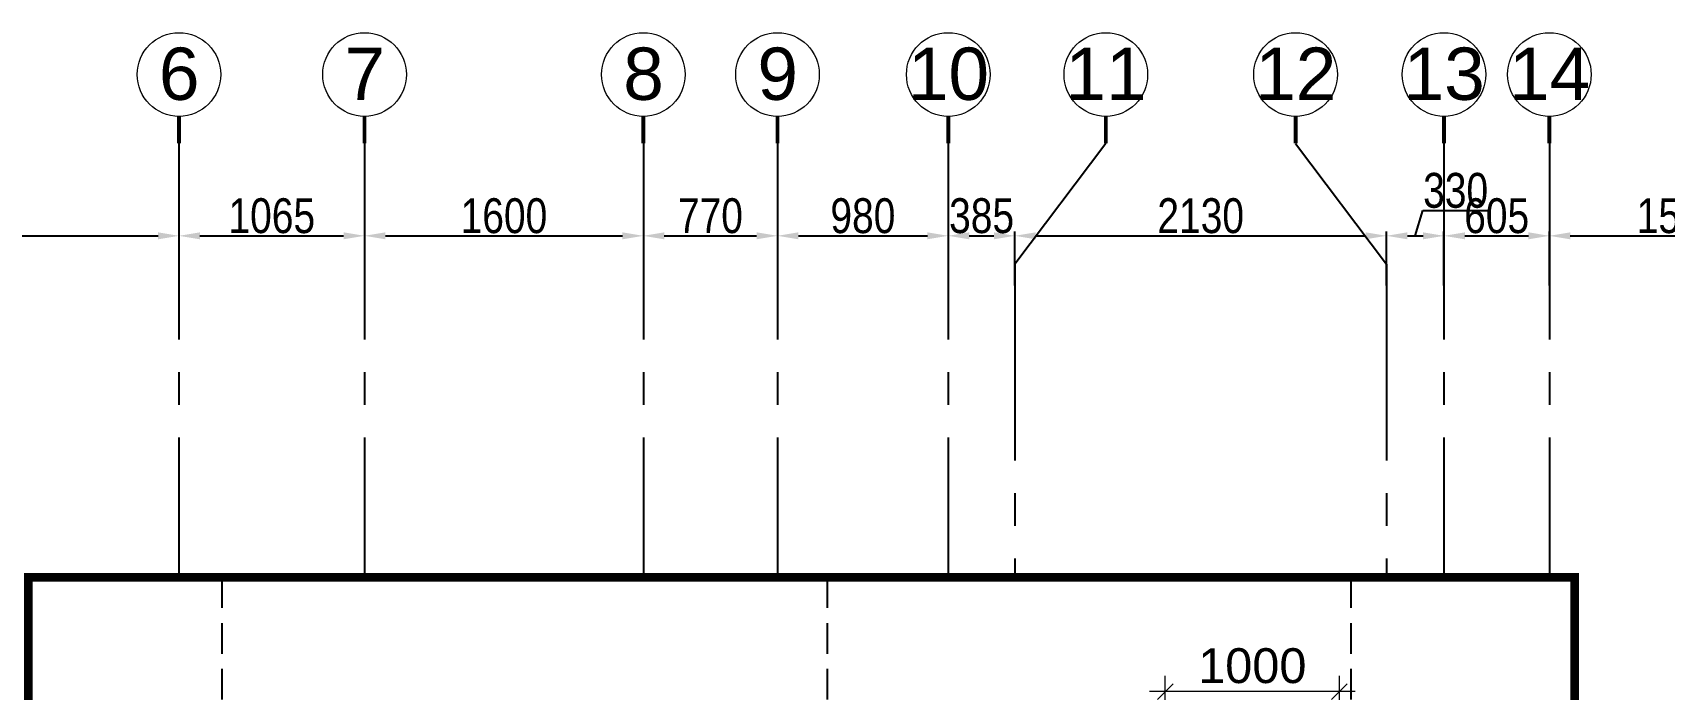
# Model space of a CAD drawing. Header units: millimetres. Extents: x 1123469 to 1883119, y -126924 to 196924.
# Drawn here: x 1473829 to 1483194, y 158272 to 162039 of the extents above; entities that cross this region are included whole.
import ezdxf
from ezdxf.enums import TextEntityAlignment as Align

# ---------------------------------------------------------------- set-up
doc = ezdxf.new("R2010")
doc.units = ezdxf.units.MM
doc.header["$LTSCALE"] = 500
doc.header["$MEASUREMENT"] = 0
doc.header["$PDMODE"] = 34
for name, pattern in [('CONTINOUS', [0]), ('HIDDEN', [0.375, 0.25, -0.125]), ('Site$0$CENTER2', [1.125, 0.75, -0.125, 0.125, -0.125])]:
    doc.linetypes.add(name, pattern=pattern)
doc.layers.get('Defpoints').update_dxf_attribs({"lineweight": 0})
for name, color, linetype in [('COL. DIM', 3, 'Continuous'), ('GRID', 7, 'Continuous'), ('GRID DIM', 7, 'Continuous'), ('reinf.', 4, 'Continuous')]:
    doc.layers.add(name, color=color, linetype=linetype)
for name, color, linetype, lineweight in [('FOOTING', 1, 'Continuous', 15), ('GRID NO.', 7, 'Continuous', 20), ('S - SUNK', 251, 'Continuous', 0)]:
    doc.layers.add(name, color=color, linetype=linetype, lineweight=lineweight)
doc.styles.add('3mm', font='arial.ttf')
doc.styles.add('D50', font='arial.ttf', dxfattribs={"width": 0.8})
doc.dimstyles.new('INNER DIM', dxfattribs={"dimtxt": 200, "dimasz": 120, "dimexe": 25, "dimexo": 25, "dimgap": 12, "dimtad": 1, "dimdec": 0, "dimrnd": 5, "dimzin": 0, "dimdsep": 46, "dimtxsty": 'D50', "dimcen": 0.09, "dimdle": 25, "dimclrt": 6, "dimadec": 0, "dimazin": 0, "dimtfac": 1, "dimtdec": 0, "dimtofl": 0, "dimtmove": 1, "dimatfit": 3, "dimfxl": 75, "dimtolj": 1, "dimtzin": 0, "dimarcsym": 0})
doc.dimstyles.new('PARAMVEER', dxfattribs={"dimtxt": 200, "dimasz": 100, "dimexe": 0, "dimexo": 25, "dimgap": 10, "dimtad": 1, "dimdec": 0, "dimrnd": 5, "dimzin": 0, "dimdsep": 46, "dimtxsty": '3mm', "dimblk": 'OBLIQUE', "dimcen": 0.09, "dimdle": 75, "dimclrd": 1, "dimclre": 1, "dimclrt": 3, "dimadec": 0, "dimazin": 0, "dimtfac": 1, "dimtdec": 0, "dimtmove": 1, "dimatfit": 3, "dimfxl": 100, "dimtolj": 1, "dimtzin": 0, "dimlwd": 18, "dimlwe": 5, "dimarcsym": 0})

# ---------------------------------------------------------------- blocks, each defined once
blk = doc.blocks.new('_Oblique')
at = {"color": 0, "linetype": 'ByBlock', "lineweight": -2}
blk.add_line((-0.5, -0.5), (0.5, 0.5), dxfattribs=at)
blk = doc.blocks.new('*D155')
at = {"layer": 'COL. DIM', "color": 1, "linetype": 'CONTINOUS', "lineweight": 5, "ltscale": 10, "transparency": 16777216}
for p, q in [((1480329.2, 158063.2), (1480329.2, 158349.8)), ((1481329.2, 158063.2), (1481329.2, 158349.8))]:
    blk.add_line(p, q, dxfattribs=at)
at = {"layer": 'COL. DIM', "color": 1, "lineweight": 18, "ltscale": 10, "transparency": 16777216}
blk.add_line((1481419.2, 158259.8), (1480239.2, 158259.8), dxfattribs=at)
at = {"layer": 'Defpoints', "color": 0, "ltscale": 10, "transparency": 16777216}
for p in [(1480329.2, 158259.8), (1480329.2, 157998.2), (1481329.2, 157998.2)]:
    blk.add_point(p, dxfattribs=at)
at = {"layer": 'COL. DIM', "color": 1, "lineweight": 18, "ltscale": 10, "transparency": 16777216, "xscale": 90, "yscale": 90, "zscale": 90, "rotation": 180}
blk.add_blockref('_Oblique', (1480329.2, 158259.8), dxfattribs=at)
at = {"layer": 'COL. DIM', "color": 1, "lineweight": 18, "ltscale": 10, "transparency": 16777216, "xscale": 90, "yscale": 90, "zscale": 90}
blk.add_blockref('_Oblique', (1481329.2, 158259.8), dxfattribs=at)
at = {"layer": 'COL. DIM', "color": 3, "ltscale": 10, "transparency": 16777216, "insert": (1480829.2, 158406.9), "char_height": 200, "attachment_point": 5, "style": '3mm'}
blk.add_mtext('\\A1;1000', dxfattribs=at)
blk = doc.blocks.new('GRID MARK')
at = {"layer": 'GRID NO.', "const_width": 50}
blk.add_lwpolyline([(0, -541), (0, -891)], dxfattribs=at)
at = {"layer": 'GRID NO.'}
blk.add_circle((0, 0), 541, dxfattribs=at)
at = {"layer": 'GRID NO.', "style": 'D50', "width": 0.8}
blk.add_attdef('Y1', text='', height=500, dxfattribs=at).set_placement((-33, -267), align=Align.CENTER)
blk = doc.blocks.new('*D191')
at = {"layer": 'Defpoints', "color": 0, "linetype": 'Continuous', "transparency": 16777216}
for p in [(1472234.2, 161191), (1474669.2, 161191), (1474669.2, 160873.7)]:
    blk.add_point(p, dxfattribs=at)
at = {"layer": 'GRID DIM', "color": 0, "linetype": 'Continuous', "lineweight": -2, "transparency": 16777216}
for p, q in [((1472234.2, 161166), (1472234.2, 160848.7)), ((1474669.2, 161166), (1474669.2, 160848.7))]:
    blk.add_line(p, q, dxfattribs=at)
at = {"layer": 'GRID DIM', "linetype": 'Continuous', "lineweight": -2, "transparency": 16777216}
blk.add_line((1472354.2, 160873.7), (1474549.2, 160873.7), dxfattribs=at)
at = {"layer": 'GRID DIM', "linetype": 'Continuous', "transparency": 16777216}
for points in [[(1472354.2, 160893.7), (1472354.2, 160853.7), (1472234.2, 160873.7)], [(1474549.2, 160893.7), (1474549.2, 160853.7), (1474669.2, 160873.7)]]:
    blk.add_solid(points, dxfattribs=at)
at = {"layer": 'GRID DIM', "linetype": 'Continuous', "transparency": 16777216, "insert": (1473451.7, 160987.9), "char_height": 200, "attachment_point": 5, "style": 'D50'}
blk.add_mtext('\\A1;2435', dxfattribs=at)
blk = doc.blocks.new('*D192')
at = {"layer": 'Defpoints', "color": 0, "linetype": 'Continuous', "transparency": 16777216}
for p in [(1474669.2, 161191), (1475734.2, 161191), (1475734.2, 160873.7)]:
    blk.add_point(p, dxfattribs=at)
at = {"layer": 'GRID DIM', "color": 0, "linetype": 'Continuous', "lineweight": -2, "transparency": 16777216}
for p, q in [((1474669.2, 161166), (1474669.2, 160848.7)), ((1475734.2, 161166), (1475734.2, 160848.7))]:
    blk.add_line(p, q, dxfattribs=at)
at = {"layer": 'GRID DIM', "linetype": 'Continuous', "lineweight": -2, "transparency": 16777216}
blk.add_line((1474789.2, 160873.7), (1475614.2, 160873.7), dxfattribs=at)
at = {"layer": 'GRID DIM', "linetype": 'Continuous', "transparency": 16777216}
for points in [[(1474789.2, 160893.7), (1474789.2, 160853.7), (1474669.2, 160873.7)], [(1475614.2, 160893.7), (1475614.2, 160853.7), (1475734.2, 160873.7)]]:
    blk.add_solid(points, dxfattribs=at)
at = {"layer": 'GRID DIM', "linetype": 'Continuous', "transparency": 16777216, "insert": (1475201.7, 160987.8), "char_height": 200, "attachment_point": 5, "style": 'D50'}
blk.add_mtext('\\A1;1065', dxfattribs=at)
blk = doc.blocks.new('*D193')
at = {"layer": 'Defpoints', "color": 0, "linetype": 'Continuous', "transparency": 16777216}
for p in [(1475734.2, 161191), (1477334.2, 161114.9), (1477334.2, 160873.7)]:
    blk.add_point(p, dxfattribs=at)
at = {"layer": 'GRID DIM', "color": 0, "linetype": 'Continuous', "lineweight": -2, "transparency": 16777216}
for p, q in [((1475734.2, 161166), (1475734.2, 160848.7)), ((1477334.2, 161089.9), (1477334.2, 160848.7))]:
    blk.add_line(p, q, dxfattribs=at)
at = {"layer": 'GRID DIM', "linetype": 'Continuous', "lineweight": -2, "transparency": 16777216}
blk.add_line((1475854.2, 160873.7), (1477214.2, 160873.7), dxfattribs=at)
at = {"layer": 'GRID DIM', "linetype": 'Continuous', "transparency": 16777216}
for points in [[(1475854.2, 160893.7), (1475854.2, 160853.7), (1475734.2, 160873.7)], [(1477214.2, 160893.7), (1477214.2, 160853.7), (1477334.2, 160873.7)]]:
    blk.add_solid(points, dxfattribs=at)
at = {"layer": 'GRID DIM', "linetype": 'Continuous', "transparency": 16777216, "insert": (1476534.2, 160987.8), "char_height": 200, "attachment_point": 5, "style": 'D50'}
blk.add_mtext('\\A1;1600', dxfattribs=at)
blk = doc.blocks.new('*D194')
at = {"layer": 'Defpoints', "color": 0, "linetype": 'Continuous', "transparency": 16777216}
for p in [(1477334.2, 161114.9), (1478104.2, 161114.9), (1478104.2, 160873.7)]:
    blk.add_point(p, dxfattribs=at)
at = {"layer": 'GRID DIM', "color": 0, "linetype": 'Continuous', "lineweight": -2, "transparency": 16777216}
for p, q in [((1477334.2, 161089.9), (1477334.2, 160848.7)), ((1478104.2, 161089.9), (1478104.2, 160848.7))]:
    blk.add_line(p, q, dxfattribs=at)
at = {"layer": 'GRID DIM', "linetype": 'Continuous', "lineweight": -2, "transparency": 16777216}
blk.add_line((1477454.2, 160873.7), (1477984.2, 160873.7), dxfattribs=at)
at = {"layer": 'GRID DIM', "linetype": 'Continuous', "transparency": 16777216}
for points in [[(1477454.2, 160893.7), (1477454.2, 160853.7), (1477334.2, 160873.7)], [(1477984.2, 160893.7), (1477984.2, 160853.7), (1478104.2, 160873.7)]]:
    blk.add_solid(points, dxfattribs=at)
at = {"layer": 'GRID DIM', "linetype": 'Continuous', "transparency": 16777216, "insert": (1477719.2, 160987.8), "char_height": 200, "attachment_point": 5, "style": 'D50'}
blk.add_mtext('\\A1;770', dxfattribs=at)
blk = doc.blocks.new('*D195')
at = {"layer": 'Defpoints', "color": 0, "linetype": 'Continuous', "transparency": 16777216}
for p in [(1479084.2, 161197.1), (1478104.2, 161114.9), (1479084.2, 160873.7)]:
    blk.add_point(p, dxfattribs=at)
at = {"layer": 'GRID DIM', "color": 0, "linetype": 'Continuous', "lineweight": -2, "transparency": 16777216}
for p, q in [((1479084.2, 161172.1), (1479084.2, 160848.7)), ((1478104.2, 161089.9), (1478104.2, 160848.7))]:
    blk.add_line(p, q, dxfattribs=at)
at = {"layer": 'GRID DIM', "linetype": 'Continuous', "lineweight": -2, "transparency": 16777216}
blk.add_line((1478224.2, 160873.7), (1478964.2, 160873.7), dxfattribs=at)
at = {"layer": 'GRID DIM', "linetype": 'Continuous', "transparency": 16777216}
for points in [[(1478224.2, 160893.7), (1478224.2, 160853.7), (1478104.2, 160873.7)], [(1478964.2, 160893.7), (1478964.2, 160853.7), (1479084.2, 160873.7)]]:
    blk.add_solid(points, dxfattribs=at)
at = {"layer": 'GRID DIM', "linetype": 'Continuous', "transparency": 16777216, "insert": (1478594.2, 160987.8), "char_height": 200, "attachment_point": 5, "style": 'D50'}
blk.add_mtext('\\A1;980', dxfattribs=at)
blk = doc.blocks.new('*D196')
at = {"layer": 'Defpoints', "color": 0, "linetype": 'Continuous', "transparency": 16777216}
for p in [(1479084.2, 161197.1), (1479466.7, 160873.7), (1479466.7, 160562.8)]:
    blk.add_point(p, dxfattribs=at)
at = {"layer": 'GRID DIM', "color": 0, "linetype": 'Continuous', "lineweight": -2, "transparency": 16777216}
for p, q in [((1479084.2, 161172.1), (1479084.2, 160848.7)), ((1479466.7, 160587.8), (1479466.7, 160898.7))]:
    blk.add_line(p, q, dxfattribs=at)
at = {"layer": 'GRID DIM', "linetype": 'Continuous', "lineweight": -2, "transparency": 16777216}
blk.add_line((1479204.2, 160873.7), (1479346.7, 160873.7), dxfattribs=at)
at = {"layer": 'GRID DIM', "linetype": 'Continuous', "transparency": 16777216}
for points in [[(1479204.2, 160893.7), (1479204.2, 160853.7), (1479084.2, 160873.7)], [(1479346.7, 160893.7), (1479346.7, 160853.7), (1479466.7, 160873.7)]]:
    blk.add_solid(points, dxfattribs=at)
at = {"layer": 'GRID DIM', "linetype": 'Continuous', "transparency": 16777216, "insert": (1479275.5, 160987.9), "char_height": 200, "attachment_point": 5, "style": 'D50'}
blk.add_mtext('\\A1;385', dxfattribs=at)
blk = doc.blocks.new('*D197')
at = {"layer": 'Defpoints', "color": 0, "linetype": 'Continuous', "transparency": 16777216}
for p in [(1481599.2, 160873.7), (1479466.7, 160562.8), (1481599.2, 160562.8)]:
    blk.add_point(p, dxfattribs=at)
at = {"layer": 'GRID DIM', "color": 0, "linetype": 'Continuous', "lineweight": -2, "transparency": 16777216}
for p, q in [((1479466.7, 160587.8), (1479466.7, 160898.7)), ((1481599.2, 160587.8), (1481599.2, 160898.7))]:
    blk.add_line(p, q, dxfattribs=at)
at = {"layer": 'GRID DIM', "linetype": 'Continuous', "lineweight": -2, "transparency": 16777216}
blk.add_line((1479586.7, 160873.7), (1481479.2, 160873.7), dxfattribs=at)
at = {"layer": 'GRID DIM', "linetype": 'Continuous', "transparency": 16777216}
for points in [[(1479586.7, 160893.7), (1479586.7, 160853.7), (1479466.7, 160873.7)], [(1481479.2, 160893.7), (1481479.2, 160853.7), (1481599.2, 160873.7)]]:
    blk.add_solid(points, dxfattribs=at)
at = {"layer": 'GRID DIM', "linetype": 'Continuous', "transparency": 16777216, "insert": (1480533, 160987.9), "char_height": 200, "attachment_point": 5, "style": 'D50'}
blk.add_mtext('\\A1;2130', dxfattribs=at)
blk = doc.blocks.new('*D198')
at = {"layer": 'Defpoints', "color": 0, "linetype": 'Continuous', "transparency": 16777216}
for p in [(1481929.2, 160873.7), (1481599.2, 160562.8), (1481929.2, 160562.8)]:
    blk.add_point(p, dxfattribs=at)
at = {"layer": 'GRID DIM', "linetype": 'Continuous', "lineweight": -2, "transparency": 16777216}
for p, q in [((1481764.2, 160873.7), (1481807.8, 161018.9)), ((1481807.8, 161018.9), (1482184.6, 161018.9)), ((1481719.2, 160873.7), (1481809.2, 160873.7))]:
    blk.add_line(p, q, dxfattribs=at)
at = {"layer": 'GRID DIM', "color": 0, "linetype": 'Continuous', "lineweight": -2, "transparency": 16777216}
for p, q in [((1481599.2, 160587.8), (1481599.2, 160898.7)), ((1481929.2, 160587.8), (1481929.2, 160898.7))]:
    blk.add_line(p, q, dxfattribs=at)
at = {"layer": 'GRID DIM', "linetype": 'Continuous', "transparency": 16777216}
for points in [[(1481719.2, 160893.7), (1481719.2, 160853.7), (1481599.2, 160873.7)], [(1481809.2, 160893.7), (1481809.2, 160853.7), (1481929.2, 160873.7)]]:
    blk.add_solid(points, dxfattribs=at)
at = {"layer": 'GRID DIM', "linetype": 'Continuous', "transparency": 16777216, "insert": (1481996.2, 161133.1), "char_height": 200, "attachment_point": 5, "style": 'D50'}
blk.add_mtext('\\A1;330', dxfattribs=at)
blk = doc.blocks.new('*D199')
at = {"layer": 'Defpoints', "color": 0, "linetype": 'Continuous', "transparency": 16777216}
for p in [(1482534.2, 160873.7), (1481929.2, 160562.8), (1482534.2, 160562.8)]:
    blk.add_point(p, dxfattribs=at)
at = {"layer": 'GRID DIM', "color": 0, "linetype": 'Continuous', "lineweight": -2, "transparency": 16777216}
for p, q in [((1481929.2, 160587.8), (1481929.2, 160898.7)), ((1482534.2, 160587.8), (1482534.2, 160898.7))]:
    blk.add_line(p, q, dxfattribs=at)
at = {"layer": 'GRID DIM', "linetype": 'Continuous', "lineweight": -2, "transparency": 16777216}
blk.add_line((1482049.2, 160873.7), (1482414.2, 160873.7), dxfattribs=at)
at = {"layer": 'GRID DIM', "linetype": 'Continuous', "transparency": 16777216}
for points in [[(1482049.2, 160893.7), (1482049.2, 160853.7), (1481929.2, 160873.7)], [(1482414.2, 160893.7), (1482414.2, 160853.7), (1482534.2, 160873.7)]]:
    blk.add_solid(points, dxfattribs=at)
at = {"layer": 'GRID DIM', "linetype": 'Continuous', "transparency": 16777216, "insert": (1482231.7, 160987.8), "char_height": 200, "attachment_point": 5, "style": 'D50'}
blk.add_mtext('\\A1;605', dxfattribs=at)
blk = doc.blocks.new('*D200')
at = {"layer": 'Defpoints', "color": 0, "linetype": 'Continuous', "transparency": 16777216}
for p in [(1484034.2, 160873.7), (1484034.2, 160635.7), (1482534.2, 160562.8)]:
    blk.add_point(p, dxfattribs=at)
at = {"layer": 'GRID DIM', "color": 0, "linetype": 'Continuous', "lineweight": -2, "transparency": 16777216}
for p, q in [((1482534.2, 160587.8), (1482534.2, 160898.7)), ((1484034.2, 160660.7), (1484034.2, 160898.7))]:
    blk.add_line(p, q, dxfattribs=at)
at = {"layer": 'GRID DIM', "linetype": 'Continuous', "lineweight": -2, "transparency": 16777216}
blk.add_line((1482654.2, 160873.7), (1483914.2, 160873.7), dxfattribs=at)
at = {"layer": 'GRID DIM', "linetype": 'Continuous', "transparency": 16777216}
for points in [[(1482654.2, 160893.7), (1482654.2, 160853.7), (1482534.2, 160873.7)], [(1483914.2, 160893.7), (1483914.2, 160853.7), (1484034.2, 160873.7)]]:
    blk.add_solid(points, dxfattribs=at)
at = {"layer": 'GRID DIM', "linetype": 'Continuous', "transparency": 16777216, "insert": (1483284.2, 160987.8), "char_height": 200, "attachment_point": 5, "style": 'D50'}
blk.add_mtext('\\A1;1500', dxfattribs=at)
blk = doc.blocks.new('*D2625')
at = {"layer": 'COL. DIM', "color": 1, "lineweight": 18, "ltscale": 10, "transparency": 16777216}
blk.add_line((1725455.6, 141997.5), (1725455.6, 141517.5), dxfattribs=at)
at = {"layer": 'COL. DIM', "color": 1, "linetype": 'CONTINOUS', "lineweight": 5, "ltscale": 10, "transparency": 16777216}
for p, q in [((1725012.2, 141907.5), (1725545.6, 141907.5)), ((1724393.3, 141607.5), (1725545.6, 141607.5))]:
    blk.add_line(p, q, dxfattribs=at)
at = {"layer": 'Defpoints', "color": 0, "ltscale": 10, "transparency": 16777216}
for p in [(1358872.1, 158914.1), (1431760.6, 158914.1), (1724947.2, 141907.5), (1724328.3, 141607.5), (1725455.6, 141607.5), (1442850.6, 126979.3)]:
    blk.add_point(p, dxfattribs=at)
at = {"layer": 'S - SUNK', "color": 1, "lineweight": 18, "ltscale": 10, "transparency": 16777216}
blk.add_line((1358872.1, 126904.3), (1358872.1, 158989.1), dxfattribs=at)
at = {"layer": 'S - SUNK', "color": 1, "lineweight": 5, "ltscale": 10, "transparency": 16777216}
for p, q in [((1358872.3, 158914.1), (1358872.1, 158914.1)), ((1358872.3, 126979.3), (1358872.1, 126979.3))]:
    blk.add_line(p, q, dxfattribs=at)
at = {"layer": 'COL. DIM', "color": 1, "lineweight": 18, "ltscale": 10, "transparency": 16777216, "xscale": 90, "yscale": 90, "zscale": 90}
for p, rotation in [((1725455.6, 141907.5), 90), ((1725455.6, 141607.5), 270)]:
    blk.add_blockref('_Oblique', p, dxfattribs=dict(at, rotation=rotation))
at = {"layer": 'S - SUNK', "color": 1, "lineweight": 18, "ltscale": 10, "transparency": 16777216, "xscale": 100, "yscale": 100, "zscale": 100}
for p, rotation in [((1358872.1, 158914.1), 90), ((1358872.1, 126979.3), 270)]:
    blk.add_blockref('_Oblique', p, dxfattribs=dict(at, rotation=rotation))
at = {"layer": 'COL. DIM', "color": 3, "ltscale": 10, "transparency": 16777216, "insert": (1725308.4, 141757.5), "char_height": 200, "attachment_point": 5, "rotation": 90, "style": '3mm'}
blk.add_mtext('\\A1;300', dxfattribs=at)
at = {"layer": 'S - SUNK', "color": 3, "ltscale": 10, "transparency": 16777216, "insert": (1358759.9, 142946.7), "char_height": 200, "attachment_point": 5, "rotation": 90, "style": '3mm'}
blk.add_mtext('\\A1;31935', dxfattribs=at)

msp = doc.modelspace()

# ---------------------------------------------------------------- linework, layer by layer
at = {"layer": 'FOOTING', "color": 3, "ltscale": 10, "const_width": 50}
msp.add_lwpolyline([(1514784.2, 139394.2), (1488604.2, 139394.2), (1488604.2, 126979.3), (1480049.2, 126979.3), (1480049.2, 126464.3), (1471269.2, 126464.3), (1471269.2, 126979.3), (1462714.2, 126979.3), (1462714.2, 148629.4), (1473804.2, 148629.4), (1473804.2, 158914.1), (1482679.2, 158914.1), (1482679.2, 157414.1), (1486629.2, 157414.1), (1486629.2, 156599.2), (1488324.2, 156599.2), (1488324.2, 155194.2), (1515064.2, 155194.2)], dxfattribs=at)
at = {"layer": 'GRID', "color": 16, "linetype": 'Site$0$CENTER2', "ltscale": 3}
for points in [[(1474669.2, 161403.6), (1474669.2, 158914.1)], [(1475734.2, 161403.6), (1475734.2, 158914.1)], [(1477334.2, 161403.6), (1477334.2, 158914.1)], [(1478104.2, 161403.6), (1478104.2, 158914.1)], [(1479084.2, 161403.6), (1479084.2, 158914.1)], [(1479988.5, 161403.6), (1479466.7, 160710.3), (1479466.7, 158914.1)], [(1481077.5, 161403.6), (1481599.2, 160710.3), (1481599.2, 158914.1)], [(1481929.2, 161403.6), (1481929.2, 158914.1)], [(1482534.2, 161403.6), (1482534.2, 158914.1)]]:
    msp.add_lwpolyline(points, dxfattribs=at)
at = {"layer": 'reinf.', "color": 4, "linetype": 'HIDDEN', "ltscale": 1.4}
for p, q in [((1474914.7, 158914.1), (1474914.7, 155514.1)), ((1478388.6, 158914.1), (1478388.6, 156314.1)), ((1481394.6, 158914.1), (1481394.6, 156864.1))]:
    msp.add_line(p, q, dxfattribs=at)

# ---------------------------------------------------------------- block references
at = {"layer": 'GRID NO.'}
ref = msp.add_blockref('GRID MARK', (1474669.2, 161798.9), dxfattribs=dict(at, xscale=0.4435200000032785, yscale=0.4435200000032785, zscale=0.4435200000032785))
ref.add_attrib('Y1', '6', dxfattribs={"height": 300, "style": 'D50'}).set_placement((1474670.3, 161653.4), align=Align.CENTER)
ref = msp.add_blockref('GRID MARK', (1475734.2, 161798.9), dxfattribs=dict(at, xscale=0.4435200000032785, yscale=0.4435200000032785, zscale=0.4435200000032785))
ref.add_attrib('Y1', '7', dxfattribs={"height": 300, "style": 'D50'}).set_placement((1475735.3, 161653.4), align=Align.CENTER)
ref = msp.add_blockref('GRID MARK', (1477334.2, 161798.9), dxfattribs=dict(at, xscale=0.4435200000032785, yscale=0.4435200000032785, zscale=0.4435200000032785))
ref.add_attrib('Y1', '8', dxfattribs={"height": 300, "style": 'D50'}).set_placement((1477335.3, 161653.4), align=Align.CENTER)
ref = msp.add_blockref('GRID MARK', (1478104.2, 161798.9), dxfattribs=dict(at, xscale=0.4435200000032785, yscale=0.4435200000032785, zscale=0.4435200000032785))
ref.add_attrib('Y1', '9', dxfattribs={"height": 300, "style": 'D50'}).set_placement((1478105.3, 161653.4), align=Align.CENTER)
ref = msp.add_blockref('GRID MARK', (1479084.2, 161798.9), dxfattribs=dict(at, xscale=0.4435200000032785, yscale=0.4435200000032785, zscale=0.4435200000032785))
ref.add_attrib('Y1', '10', dxfattribs={"height": 300, "style": 'D50'}).set_placement((1479085.3, 161653.4), align=Align.CENTER)
ref = msp.add_blockref('GRID MARK', (1479988.5, 161798.9), dxfattribs=dict(at, xscale=0.4435200000032785, yscale=0.4435200000032785, zscale=0.4435200000032785))
ref.add_attrib('Y1', '11', dxfattribs={"height": 300, "style": 'D50'}).set_placement((1479989.5, 161653.4), align=Align.CENTER)
ref = msp.add_blockref('GRID MARK', (1481077.5, 161798.9), dxfattribs=dict(at, xscale=0.4435200000032785, yscale=0.4435200000032785, zscale=0.4435200000032785))
ref.add_attrib('Y1', '12', dxfattribs={"height": 300, "style": 'D50'}).set_placement((1481078.6, 161653.4), align=Align.CENTER)
ref = msp.add_blockref('GRID MARK', (1481929.2, 161798.9), dxfattribs=dict(at, xscale=0.4435200000032785, yscale=0.4435200000032785, zscale=0.4435200000032785))
ref.add_attrib('Y1', '13', dxfattribs={"height": 300, "style": 'D50'}).set_placement((1481930.3, 161653.4), align=Align.CENTER)
ref = msp.add_blockref('GRID MARK', (1482534.2, 161798.9), dxfattribs=dict(at, xscale=0.4435200000032785, yscale=0.4435200000032785, zscale=0.4435200000032785))
ref.add_attrib('Y1', '14', dxfattribs={"height": 300, "style": 'D50'}).set_placement((1482535.3, 161653.4), align=Align.CENTER)

# ---------------------------------------------------------------- dimensions: what is measured, and where the dimension line sits
at = {"layer": 'COL. DIM', "color": 6, "ltscale": 10}
dim = msp.add_linear_dim(base=(1725455.6, 141607.5), p1=(1724947.2, 141907.5), p2=(1724328.3, 141607.5), angle=90, dimstyle='PARAMVEER', override={"dimasz": 90, "dimexe": 90, "dimexo": 65, "dimgap": 45, "dimpost": '\\X', "dimdle": 90, "dimfxl": 0.18, "dimarcsym": 1}, dxfattribs=at)
dim.commit()
dim.dimension.update_dxf_attribs({"geometry": '*D2625', "text_midpoint": (1725455.6, 141757.5), "dimtype": 160})
dim = msp.add_linear_dim(base=(1480329.2, 158259.8), p1=(1481329.2, 157998.2), p2=(1480329.2, 157998.2), angle=180, dimstyle='PARAMVEER', override={"dimasz": 90, "dimexe": 90, "dimexo": 65, "dimgap": 45, "dimpost": '\\X', "dimdle": 90, "dimfxl": 0.18, "dimarcsym": 1}, dxfattribs=at)
dim.commit()
dim.dimension.update_dxf_attribs({"geometry": '*D155', "text_midpoint": (1480829.2, 158406.9)})
at = {"layer": 'GRID DIM', "color": 0, "linetype": 'Continuous'}
for base, p1, p2, picture, middle in [((1481929.2, 160873.7), (1481599.2, 160562.8), (1481929.2, 160562.8), '*D198', (1481819.8, 161133.1)), ((1474669.2, 160873.7), (1472234.2, 161191), (1474669.2, 161191), '*D191', (1473451.7, 160987.9)), ((1475734.2, 160873.7), (1474669.2, 161191), (1475734.2, 161191), '*D192', (1475201.7, 160987.8)), ((1477334.2, 160873.7), (1475734.2, 161191), (1477334.2, 161114.9), '*D193', (1476534.2, 160987.8)), ((1479084.2, 160873.7), (1478104.2, 161114.9), (1479084.2, 161197.1), '*D195', (1478594.2, 160987.8)), ((1479466.748269, 160873.711483), (1479084.248268, 161197.144207), (1479466.748269, 160562.776487), '*D196', (1479275.498269, 160987.894293)), ((1478104.2, 160873.7), (1477334.2, 161114.9), (1478104.2, 161114.9), '*D194', (1477719.2, 160987.8)), ((1481599.2482695, 160873.7114826), (1479466.7482695, 160562.7764867), (1481599.2482695, 160562.7764867), '*D197', (1480532.9982695, 160987.894293)), ((1482534.2, 160873.7), (1481929.2, 160562.8), (1482534.2, 160562.8), '*D199', (1482231.7, 160987.8)), ((1484034.2, 160873.7), (1482534.2, 160562.8), (1484034.2, 160635.7), '*D200', (1483284.2, 160987.8))]:
    dim = msp.add_linear_dim(base=base, p1=p1, p2=p2, dimstyle='INNER DIM', override={"dimclrd": 256, "dimclrt": 256}, dxfattribs=at)
    dim.commit()
    dim.dimension.update_dxf_attribs({"geometry": picture, "text_midpoint": middle})
at = {"layer": 'S - SUNK', "color": 4, "ltscale": 10}
dim = msp.add_linear_dim(base=(1358872.1, 158914.1), p1=(1442850.6, 126979.3), p2=(1431760.6, 158914.1), angle=90, dimstyle='PARAMVEER', override={"dimpost": '\\X', "dimfxl": 0.15, "dimfxlon": 1, "dimarcsym": 1}, dxfattribs=at)
dim.commit()
dim.dimension.update_dxf_attribs({"geometry": '*D2625', "text_midpoint": (1358759.9, 142946.7)})

doc.saveas('drawing.dxf')
